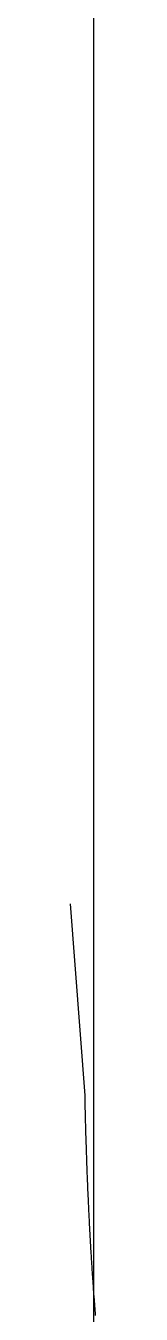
# Model space of a CAD drawing. Header units: millimetres. Extents: x 19715 to 35549, y 3563 to 14826.
# Drawn here: x 21244.5 to 21250.6, y 8804 to 9103.2 of the extents above; entities that cross this region are included whole.
import ezdxf

# ---------------------------------------------------------------- set-up
doc = ezdxf.new("R2010")
doc.units = ezdxf.units.MM
doc.layers.add('RD-红线', color=7, linetype='Continuous')

msp = doc.modelspace()

# ---------------------------------------------------------------- linework, layer by layer
at = {"layer": 'RD-红线'}
msp.add_lwpolyline([(21249.94, 7833.18), (21249.94, 11293.27)], dxfattribs=at)
msp.add_lwpolyline([(21249.94, 7833.18), (21249.94, 11293.27)], dxfattribs=at)
msp.add_lwpolyline([(21249.94, 7833.18), (21249.94, 11293.27)], dxfattribs=at)
msp.add_lwpolyline([(21250.38, 8803.76, -0.00028), (21250.32, 8804.45, -0.000272), (21250.26, 8805.16, -0.000276), (21250.21, 8805.85, -0.000268), (21250.15, 8806.55, -0.000272), (21250.1, 8807.25, -0.000264), (21250.05, 8807.95, -0.000268), (21249.99, 8808.64, -0.00026), (21249.94, 8809.34, -0.000264), (21249.89, 8810.04, -0.000256), (21249.84, 8810.74, -0.00026), (21249.79, 8811.43, -0.000252), (21249.74, 8812.14, -0.000256), (21249.7, 8812.83, -0.000248), (21249.65, 8813.53, -0.000252), (21249.6, 8814.23, -0.000244), (21249.55, 8814.93, -0.000248), (21249.51, 8815.62, -0.00024), (21249.46, 8816.33, -0.000244), (21249.42, 8817.02, -0.000236), (21249.38, 8817.73, -0.00024), (21249.34, 8818.42, -0.000232), (21249.29, 8819.12, -0.000236), (21249.25, 8819.82, -0.000228), (21249.21, 8820.52, -0.000232), (21249.17, 8821.21, -0.000224), (21249.13, 8821.92, -0.000228), (21249.09, 8822.61, -0.00022), (21249.05, 8823.32, -0.000224), (21249.02, 8824.01, -0.000216), (21248.98, 8824.72, -0.00022), (21248.94, 8825.41, -0.000212), (21248.91, 8826.11, -0.000216), (21248.87, 8826.81, -0.000208), (21248.84, 8827.51, -0.000212), (21248.81, 8828.2, -0.000204), (21248.77, 8828.91, -0.000208), (21248.74, 8829.6, -0.0002), (21248.71, 8830.31, -0.000204), (21248.68, 8831, -0.000196), (21248.64, 8831.71, -0.0002), (21248.61, 8832.4, -0.000192), (21248.58, 8833.11, -0.000196), (21248.55, 8833.8, -0.000188), (21248.53, 8834.51, -0.000192), (21248.5, 8835.2, -0.000184), (21248.47, 8835.91, -0.000188), (21248.44, 8836.6, -0.00018), (21248.41, 8837.3, -0.000184), (21248.39, 8838, -0.000176), (21248.36, 8838.7, -0.00018), (21248.34, 8839.4, -0.000172), (21248.31, 8840.1, -0.000176), (21248.29, 8840.79, -0.000168), (21248.26, 8841.5, -0.000172), (21248.24, 8842.19, -0.000164), (21248.22, 8842.9, -0.000168), (21248.2, 8843.59, -0.00016), (21248.17, 8844.3, -0.000164), (21248.15, 8844.99, -0.000156), (21248.13, 8845.7, -0.00016), (21248.11, 8846.39, -0.000152), (21248.09, 8847.1, -0.000156), (21248.07, 8847.79, -0.000148), (21248.05, 8848.5, -0.000152), (21248.03, 8849.19, -0.000144), (21248.01, 8849.9, -0.000148), (21248, 8850.59, -0.00014), (21247.98, 8851.3, -0.000144), (21247.96, 8851.99, -0.000136), (21247.94, 8852.7, -0.00014), (21247.93, 8853.39, -0.000132), (21247.91, 8854.1, -0.000136), (21247.9, 8854.79), (21244.53, 8899.3)], format="xyb", dxfattribs=at)
msp.add_lwpolyline([(21250.38, 8803.76, -0.00028), (21250.32, 8804.45, -0.000272), (21250.26, 8805.16, -0.000276), (21250.21, 8805.85, -0.000268), (21250.15, 8806.55, -0.000272), (21250.1, 8807.25, -0.000264), (21250.05, 8807.95, -0.000268), (21249.99, 8808.64, -0.00026), (21249.94, 8809.34, -0.000264), (21249.89, 8810.04, -0.000256), (21249.84, 8810.74, -0.00026), (21249.79, 8811.43, -0.000252), (21249.74, 8812.14, -0.000256), (21249.7, 8812.83, -0.000248), (21249.65, 8813.53, -0.000252), (21249.6, 8814.23, -0.000244), (21249.55, 8814.93, -0.000248), (21249.51, 8815.62, -0.00024), (21249.46, 8816.33, -0.000244), (21249.42, 8817.02, -0.000236), (21249.38, 8817.73, -0.00024), (21249.34, 8818.42, -0.000232), (21249.29, 8819.12, -0.000236), (21249.25, 8819.82, -0.000228), (21249.21, 8820.52, -0.000232), (21249.17, 8821.21, -0.000224), (21249.13, 8821.92, -0.000228), (21249.09, 8822.61, -0.00022), (21249.05, 8823.32, -0.000224), (21249.02, 8824.01, -0.000216), (21248.98, 8824.72, -0.00022), (21248.94, 8825.41, -0.000212), (21248.91, 8826.11, -0.000216), (21248.87, 8826.81, -0.000208), (21248.84, 8827.51, -0.000212), (21248.81, 8828.2, -0.000204), (21248.77, 8828.91, -0.000208), (21248.74, 8829.6, -0.0002), (21248.71, 8830.31, -0.000204), (21248.68, 8831, -0.000196), (21248.64, 8831.71, -0.0002), (21248.61, 8832.4, -0.000192), (21248.58, 8833.11, -0.000196), (21248.55, 8833.8, -0.000188), (21248.53, 8834.51, -0.000192), (21248.5, 8835.2, -0.000184), (21248.47, 8835.91, -0.000188), (21248.44, 8836.6, -0.00018), (21248.41, 8837.3, -0.000184), (21248.39, 8838, -0.000176), (21248.36, 8838.7, -0.00018), (21248.34, 8839.4, -0.000172), (21248.31, 8840.1, -0.000176), (21248.29, 8840.79, -0.000168), (21248.26, 8841.5, -0.000172), (21248.24, 8842.19, -0.000164), (21248.22, 8842.9, -0.000168), (21248.2, 8843.59, -0.00016), (21248.17, 8844.3, -0.000164), (21248.15, 8844.99, -0.000156), (21248.13, 8845.7, -0.00016), (21248.11, 8846.39, -0.000152), (21248.09, 8847.1, -0.000156), (21248.07, 8847.79, -0.000148), (21248.05, 8848.5, -0.000152), (21248.03, 8849.19, -0.000144), (21248.01, 8849.9, -0.000148), (21248, 8850.59, -0.00014), (21247.98, 8851.3, -0.000144), (21247.96, 8851.99, -0.000136), (21247.94, 8852.7, -0.00014), (21247.93, 8853.39, -0.000132), (21247.91, 8854.1, -0.000136), (21247.9, 8854.79), (21244.53, 8899.3)], format="xyb", dxfattribs=at)
msp.add_lwpolyline([(21250.38, 8803.76, -0.00028), (21250.32, 8804.45, -0.000272), (21250.26, 8805.16, -0.000276), (21250.21, 8805.85, -0.000268), (21250.15, 8806.55, -0.000272), (21250.1, 8807.25, -0.000264), (21250.05, 8807.95, -0.000268), (21249.99, 8808.64, -0.00026), (21249.94, 8809.34, -0.000264), (21249.89, 8810.04, -0.000256), (21249.84, 8810.74, -0.00026), (21249.79, 8811.43, -0.000252), (21249.74, 8812.14, -0.000256), (21249.7, 8812.83, -0.000248), (21249.65, 8813.53, -0.000252), (21249.6, 8814.23, -0.000244), (21249.55, 8814.93, -0.000248), (21249.51, 8815.62, -0.00024), (21249.46, 8816.33, -0.000244), (21249.42, 8817.02, -0.000236), (21249.38, 8817.73, -0.00024), (21249.34, 8818.42, -0.000232), (21249.29, 8819.12, -0.000236), (21249.25, 8819.82, -0.000228), (21249.21, 8820.52, -0.000232), (21249.17, 8821.21, -0.000224), (21249.13, 8821.92, -0.000228), (21249.09, 8822.61, -0.00022), (21249.05, 8823.32, -0.000224), (21249.02, 8824.01, -0.000216), (21248.98, 8824.72, -0.00022), (21248.94, 8825.41, -0.000212), (21248.91, 8826.11, -0.000216), (21248.87, 8826.81, -0.000208), (21248.84, 8827.51, -0.000212), (21248.81, 8828.2, -0.000204), (21248.77, 8828.91, -0.000208), (21248.74, 8829.6, -0.0002), (21248.71, 8830.31, -0.000204), (21248.68, 8831, -0.000196), (21248.64, 8831.71, -0.0002), (21248.61, 8832.4, -0.000192), (21248.58, 8833.11, -0.000196), (21248.55, 8833.8, -0.000188), (21248.53, 8834.51, -0.000192), (21248.5, 8835.2, -0.000184), (21248.47, 8835.91, -0.000188), (21248.44, 8836.6, -0.00018), (21248.41, 8837.3, -0.000184), (21248.39, 8838, -0.000176), (21248.36, 8838.7, -0.00018), (21248.34, 8839.4, -0.000172), (21248.31, 8840.1, -0.000176), (21248.29, 8840.79, -0.000168), (21248.26, 8841.5, -0.000172), (21248.24, 8842.19, -0.000164), (21248.22, 8842.9, -0.000168), (21248.2, 8843.59, -0.00016), (21248.17, 8844.3, -0.000164), (21248.15, 8844.99, -0.000156), (21248.13, 8845.7, -0.00016), (21248.11, 8846.39, -0.000152), (21248.09, 8847.1, -0.000156), (21248.07, 8847.79, -0.000148), (21248.05, 8848.5, -0.000152), (21248.03, 8849.19, -0.000144), (21248.01, 8849.9, -0.000148), (21248, 8850.59, -0.00014), (21247.98, 8851.3, -0.000144), (21247.96, 8851.99, -0.000136), (21247.94, 8852.7, -0.00014), (21247.93, 8853.39, -0.000132), (21247.91, 8854.1, -0.000136), (21247.9, 8854.79), (21244.53, 8899.3)], format="xyb", dxfattribs=at)

doc.saveas('drawing.dxf')
